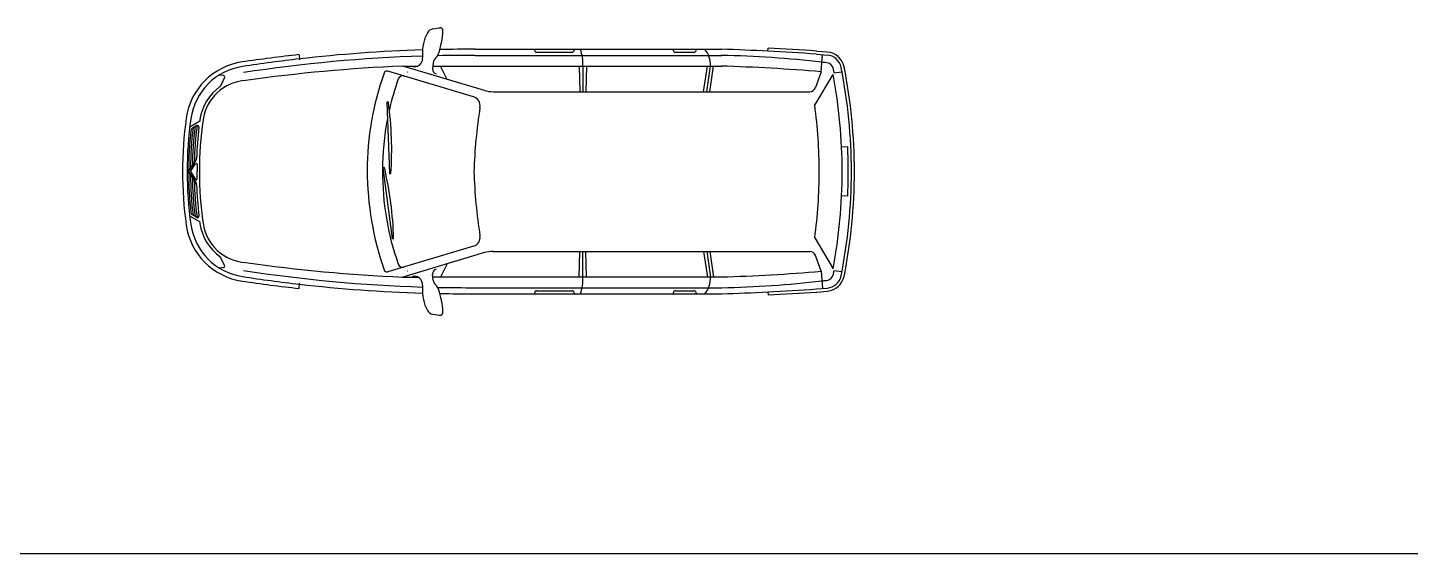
# Model space of a CAD drawing. Header units: millimetres. Extents: x 116290 to 180258, y 22146 to 121276.
# Drawn here: x 158887 to 167904, y 37245 to 40673 of the extents above; entities that cross this region are included whole.
import ezdxf

# ---------------------------------------------------------------- set-up
doc = ezdxf.new("R2010")
doc.units = ezdxf.units.MM
doc.layers.add('www.cad-blocks.net', color=7, linetype='Continuous')

# ---------------------------------------------------------------- blocks, each defined once
blk = doc.blocks.new('A$C1AFB6E19')
for p, q in [((1632.6, 1867.5), (1675.5, 1874.5)), ((1908.6, 1734.6), (3516.9, 1734.6)), ((2296.3, 1729.6), (2296.3, 1734.6)), ((2311.3, 1714.6), (2540.2, 1714.6)), ((2555.2, 1729.6), (2555.2, 1734.6)), ((3200.6, 1729.6), (3200.6, 1734.6)), ((3215.6, 1714.6), (3335.6, 1714.6)), ((3350.6, 1729.6), (3350.6, 1734.6)), ((3817.8, 1721.8), (3818.8, 1741.8)), ((4135.8, 1722.8), (4207.1, 1716.7)), ((760, 1699.2), (763.5, 1666)), ((1435.9, 1625), (1535.2, 1625)), ((1968.4, 1466.1), (1435.9, 1625)), ((1564.4, 1667.8), (1562.8, 1659.9)), ((1635.4, 1646.5), (1631, 1607.1)), ((1632.9, 1624.6), (3516.9, 1624.6)), ((1726.7, 1538.2), (1682.7, 1625)), ((1908.6, 1694.6), (3516.9, 1694.6)), ((2587.3, 1625), (2592.2, 1457.8)), ((2611.5, 1625), (2611.5, 1457.8)), ((2635.6, 1625), (2630.8, 1457.8)), ((3398.7, 1457.8), (3423.3, 1625)), ((3418.9, 1457.8), (3443.5, 1625)), ((3439.1, 1457.8), (3463.7, 1625)), ((4134.1, 1702.9), (4205.4, 1696.8)), ((4164.4, 1587.5), (4173.9, 1699.5)), ((266.4, 1564), (240, 1566.4)), ((274.4, 1549.5), (247.1, 1494.7)), ((1898.1, 1424.5), (1338.9, 1591.3)), ((4123.4, 1369.3), (4242.8, 1570.6)), ((4164.4, 1587.5), (4128.1, 1484.5)), ((4249, 1581.6), (4298.3, 1587.9)), ((2025.6, 1457.8), (4090.4, 1457.8)), ((1342.6, 1389.2), (1333.1, 1388.9)), ((1333.1, 1388.9), (1349.6, 924)), ((112.5, 1265.8), (47.1, 1227.3)), ((92.4, 1236.6), (64.3, 1220.1)), ((4338.4, 1097.8), (4298.4, 1095.9)), ((40, 937.6), (86.5, 1007.8)), ((40, 936.9), (86.5, 866.6)), ((52, 937.6), (85.7, 988.5)), ((52, 936.9), (85.7, 886)), ((94.9, 985.7), (94.9, 937.6)), ((94.9, 888.8), (94.9, 936.9)), ((1316.3, 962.9), (1306.9, 961.6)), ((1306.9, 961.6), (1367.5, 500.5)), ((1349.6, 924), (1359.1, 924.4)), ((4338.4, 776.7), (4298.4, 778.6)), ((112.5, 608.7), (47.1, 647.2)), ((92.4, 637.9), (64.3, 654.4)), ((1367.5, 500.5), (1376.9, 501.7)), ((4123.4, 505.1), (4242.8, 303.9)), ((274.4, 324.9), (247.1, 379.8)), ((1898.1, 450), (1338.9, 283.2)), ((1968.4, 408.4), (1435.9, 249.5)), ((2025.6, 416.7), (4090.4, 416.7)), ((2587.3, 249.5), (2592.2, 416.7)), ((2611.5, 249.5), (2611.5, 416.7)), ((2635.6, 249.5), (2630.8, 416.7)), ((3398.7, 416.7), (3423.3, 249.5)), ((3418.9, 416.7), (3443.5, 249.5)), ((3439.1, 416.7), (3463.7, 249.5)), ((4164.4, 286.9), (4128.1, 390)), ((266.4, 310.5), (240, 308.1)), ((1726.7, 336.3), (1682.7, 249.5)), ((4164.4, 286.9), (4173.9, 175)), ((4249, 292.9), (4298.3, 286.5)), ((760, 175.2), (763.5, 208.5)), ((1435.9, 249.5), (1535.2, 249.5)), ((1564.4, 206.7), (1562.8, 214.6)), ((1635.4, 228), (1631, 267.4)), ((1632.9, 249.8), (3516.9, 249.8)), ((1908.6, 179.8), (3516.9, 179.8)), ((1908.6, 139.8), (3516.9, 139.8)), ((2296.3, 144.8), (2296.3, 139.8)), ((2311.3, 159.8), (2540.2, 159.8)), ((2555.2, 144.8), (2555.2, 139.8)), ((3200.6, 144.8), (3200.6, 139.8)), ((3215.6, 159.8), (3335.6, 159.8)), ((3350.6, 144.8), (3350.6, 139.8)), ((3817.8, 152.6), (3818.8, 132.7)), ((4134.1, 171.6), (4205.4, 177.7)), ((4135.8, 151.7), (4207.1, 157.8)), ((1632.6, 7), (1675.5, 0))]:
    blk.add_line(p, q)
for centre, radius, start, end in [((1820.6, 1719.3), 255.4, 151.22655, 184.99416), ((1640.6, 1818.2), 50, 99.21009, 151.22655), ((1207.2, 1873.7), 491.9, 339.87798, 357.69126), ((1678.7, 1854.7), 20, 357.69126, 99.21009), ((1864, -7925.3), 9660, 91.77073, 96.54492), ((1908.6, -11066), 12800.6, 90, 91.03052), ((2311.3, 1729.6), 15, 180, 270), ((2540.2, 1729.6), 15, 270, 0), ((2307.9, 1636.2), 303.7, 357.88131, 18.9108), ((3215.6, 1729.6), 15, 180, 270), ((3335.6, 1729.6), 15, 270, 0), ((3288.5, 1633.1), 155.2, 356.98734, 40.85519), ((2918.5, -15898.6), 17643.4, 87.0782, 88.05621), ((2918.5, -15898.6), 17643.4, 86.04929, 87.0782), ((2918.5, -15898.6), 17663.4, 86.04929, 87.0782), ((4196.9, 1597.1), 120, 11.2743, 85.13304), ((450.3, 1226.1), 430, 98.29586, 171.96936), ((1946.7, -9037.1), 10801.8, 96.3074, 98.29586), ((1864, -7925.3), 9660, 96.54492, 98.76148), ((1864, -7926), 9620.7, 91.77157, 98.76564), ((1890.8, -8915.6), 10550.4, 92.47101, 98.0602), ((1513.9, 1670.2), 50, 271.6727, 348.10834), ((1466.6, 1688.4), 100, 348.10834, 4.99416), ((1685.1, 1640.9), 50, 128.17268, 173.57994), ((1628.7, 1712.5), 41.1, 308.17268, 348.7801), ((1908.6, -11066), 12760.6, 90, 91.09598), ((3150.8, -10456.1), 12086.2, 85.18943, 88.27989), ((3382.2, -5036.3), 6732.3, 83.28249, 88.8635), ((2261.9, -19974), 21707.7, 84.87879, 84.95798), ((4195.3, 1597.3), 50, 10.53829, 85.13304), ((4196.9, 1597.1), 100, 11.2743, 85.13304), ((450.3, 1226.1), 400, 98.29586, 171.96936), ((265.5, 1554), 10, 333.52505, 84.65772), ((3098.5, 943.2), 1894.1, 160.39008, 180.01379), ((1333.1, 1572.1), 20, 73.38811, 160.39008), ((3098.5, 943.2), 1794.1, 160.5282, 167.22), ((1435.3, 1531.2), 30, 73.38811, 160.5282), ((2075.7, -22441.4), 24033.6, 91.44683, 91.45029), ((2145.4, -19955.3), 21584.6, 91.6727, 91.71269), ((1660.8, 1603.8), 30, 173.57994, 258.01363), ((886.8, 937.2), 3415.3, 0, 10.68669), ((886.8, 981.8), 3415.3, 10.11523, 10.53829), ((886.8, 937.2), 3475.3, 0, 11.2743), ((886.8, 937.2), 3495.3, 0, 11.2743), ((430.8, 1231.2), 320, 125.71071, 171.90629), ((430.8, 1231.2), 300, 93.68937, 171.90629), ((238.2, 1499.1), 10, 305.71071, 333.52505), ((2025.6, 1657.8), 200, 253.38811, 270), ((4090.4, 1497.8), 40, 270, 340.59914), ((-888.7, 1077.3), 2253, 356.10764, 7.9577), ((1880.9, 1367), 60, 348.90491, 73.38811), ((5542.9, 802.2), 3645.3, 171.27025, 177.87638), ((886.8, 937.2), 3265.3, 0, 7.60432), ((2495.3, 937.6), 2495.3, 171.96936, 180.0078), ((2495.3, 937.6), 2465.3, 171.96936, 180.0078), ((2495.3, 937.6), 2385.3, 171.90629, 180.0078), ((2495.3, 937.6), 2405.3, 171.90629, 172.15702), ((3098.5, 943.2), 1794.1, 169.09502, 180.01379), ((2495.3, 937.6), 2455.3, 173.74716, 180.00001), ((2495.3, 937.6), 2443.3, 173.30066, 179.57266), ((74.5, 1202.8), 20, 120.47664, 173.74716), ((2495.3, 937.6), 2431.3, 173.0859, 179.13608), ((2495.3, 937.6), 2419.3, 172.87714, 178.68983), ((2495.3, 937.6), 2405.3, 173.09438, 177.95563), ((97.5, 1228), 10, 353.09438, 120.47664), ((886.8, 937.2), 3455.3, 0, 2.66282), ((61.6, 1024.4), 30, 326.35995, 357.95563), ((2495.3, 936.9), 2495.3, 179.9922, 188.03064), ((2495.3, 936.9), 2465.3, 179.9922, 188.03064), ((2495.3, 936.9), 2455.3, 179.99999, 186.25284), ((2495.3, 936.9), 2443.3, 180.42734, 186.69934), ((89.9, 985.7), 5, 0, 146.48631), ((2495.3, 936.9), 2385.3, 179.9922, 188.09371), ((3238.5, 955.2), 2034.1, 180.32469, 198.9193), ((3099.8, 931.6), 1795.3, 179.63164, 199.4683), ((-875.2, 440.4), 2253, 1.55981, 13.40987), ((5542.9, 1072.3), 3645.3, 182.12362, 188.72975), ((886.8, 937.2), 3265.3, 352.39568, 0), ((886.8, 937.2), 3415.3, 349.31331, 0), ((886.8, 937.2), 3475.3, 348.7257, 0), ((886.8, 937.2), 3495.3, 348.7257, 0), ((886.8, 937.2), 3455.3, 357.33718, 0), ((2495.3, 936.9), 2431.3, 180.86392, 186.9141), ((2495.3, 936.9), 2419.3, 181.31017, 187.12286), ((89.9, 888.8), 5, 213.51369, 0), ((61.6, 850), 30, 2.04437, 33.64005), ((2495.3, 936.9), 2405.3, 182.04437, 186.90562), ((74.5, 671.7), 20, 186.25284, 239.52336), ((97.5, 646.5), 10, 239.52336, 6.90562), ((450.3, 648.4), 430, 188.03064, 261.70414), ((450.3, 648.4), 400, 188.03064, 261.70414), ((2495.3, 936.9), 2405.3, 187.84298, 188.09371), ((430.8, 643.3), 320, 188.09371, 234.28929), ((430.8, 643.3), 300, 188.09371, 266.31063), ((1880.9, 507.5), 60, 286.61189, 11.09509), ((238.2, 375.4), 10, 26.47495, 54.28929), ((2025.6, 216.7), 200, 90, 106.61189), ((4090.4, 376.7), 40, 19.40086, 90), ((265.5, 320.5), 10, 275.34228, 26.47495), ((1864, 9800.5), 9620.7, 261.23436, 268.22843), ((1890.8, 10790.1), 10550.4, 261.9398, 267.52899), ((1333.1, 302.3), 20, 199.60992, 286.61189), ((1435.3, 343.3), 30, 199.4718, 286.61189), ((2075.7, 24315.9), 24033.6, 268.54971, 268.55317), ((1660.8, 270.7), 30, 101.98637, 186.42006), ((3150.8, 12330.6), 12086.2, 271.72011, 274.81057), ((886.8, 892.7), 3415.3, 349.46171, 349.88477), ((1946.7, 10911.6), 10801.8, 261.70414, 263.6926), ((1864, 9799.8), 9660, 261.23852, 263.45508), ((1864, 9799.8), 9660, 263.45508, 268.22927), ((1864, 9799.8), 9660, 263.45508, 268.22927), ((2145.4, 21829.7), 21584.6, 268.28731, 268.3273), ((1513.9, 204.3), 50, 11.89166, 88.3273), ((1466.6, 186.1), 100, 355.00584, 11.89166), ((1685.1, 233.6), 50, 186.42006, 231.82732), ((1628.7, 162), 41.1, 11.2199, 51.82732), ((1908.6, 12940.4), 12760.6, 268.90402, 270), ((2307.9, 238.3), 303.7, 341.0892, 2.11869), ((3288.5, 241.4), 155.2, 319.14481, 3.01266), ((3382.2, 6910.8), 6732.3, 271.1365, 276.71751), ((2261.9, 21848.5), 21707.7, 275.04202, 275.12121), ((4195.3, 277.2), 50, 274.86696, 349.46171), ((4196.9, 277.3), 100, 274.86696, 348.7257), ((4196.9, 277.3), 120, 274.86696, 348.7257), ((1820.6, 155.2), 255.4, 175.00584, 208.77345), ((1207.2, 0.7), 491.9, 2.30874, 20.12202), ((1908.6, 12940.4), 12800.6, 268.96948, 270), ((2311.3, 144.8), 15, 90, 180), ((2540.2, 144.8), 15, 0, 90), ((3215.6, 144.8), 15, 90, 180), ((3335.6, 144.8), 15, 0, 90), ((2918.5, 17773.1), 17643.4, 271.94379, 272.9218), ((2918.5, 17773.1), 17643.4, 272.9218, 273.95071), ((2918.5, 17773.1), 17663.4, 272.9218, 273.95071), ((1640.6, 56.3), 50, 208.77345, 260.78991), ((1678.7, 19.7), 20, 260.78991, 2.30874)]:
    blk.add_arc(centre, radius, start, end)
blk = doc.blocks.new('FORMAT')
at = {"color": 155, "true_color": 0x546d8e}
blk.add_line((120018.9, 37245.4), (180258.2, 37245.4), dxfattribs=at)

msp = doc.modelspace()

# ---------------------------------------------------------------- block references
msp.add_blockref('A$C1AFB6E19', (159896.7, 38797.6))
at = {"layer": 'www.cad-blocks.net'}
msp.add_blockref('FORMAT', (0, 0), dxfattribs=at)

doc.saveas('drawing.dxf')
